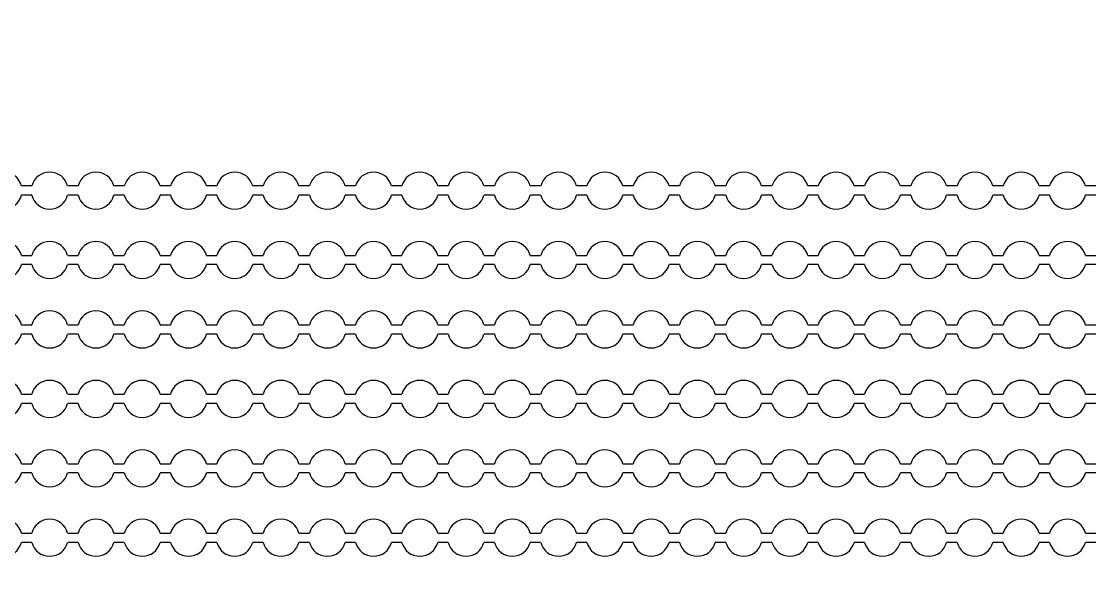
# Model space of a CAD drawing. Extents: x 4056 to 105656, y 4120 to 105720.
# Drawn here: x 64891 to 66047, y 78659 to 79257 of the extents above; entities that cross this region are included whole.
import ezdxf

# ---------------------------------------------------------------- set-up
doc = ezdxf.new("R2010")
doc.units = 13
doc.header["$MEASUREMENT"] = 0
doc.layers.add('Main Layer', color=7, linetype='Continuous', lineweight=0)

msp = doc.modelspace()

# ---------------------------------------------------------------- linework, layer by layer
for p, q in [((64902.1, 79079.2), (64890.9, 79079.2)), ((64902.1, 79069.2), (64890.9, 79069.2)), ((64952.1, 79079.2), (64940.9, 79079.2)), ((64952.1, 79069.2), (64940.9, 79069.2)), ((65002.1, 79079.2), (64990.9, 79079.2)), ((65002.1, 79069.2), (64990.9, 79069.2)), ((65052.1, 79079.2), (65040.9, 79079.2)), ((65052.1, 79069.2), (65040.9, 79069.2)), ((65102.1, 79079.2), (65090.9, 79079.2)), ((65102.1, 79069.2), (65090.9, 79069.2)), ((65152.1, 79079.2), (65140.9, 79079.2)), ((65152.1, 79069.2), (65140.9, 79069.2)), ((65202.1, 79079.2), (65190.9, 79079.2)), ((65202.1, 79069.2), (65190.9, 79069.2)), ((65252.1, 79079.2), (65240.9, 79079.2)), ((65252.1, 79069.2), (65240.9, 79069.2)), ((65302.1, 79079.2), (65290.9, 79079.2)), ((65302.1, 79069.2), (65290.9, 79069.2)), ((65352.1, 79079.2), (65340.9, 79079.2)), ((65352.1, 79069.2), (65340.9, 79069.2)), ((65402.1, 79079.2), (65390.9, 79079.2)), ((65402.1, 79069.2), (65390.9, 79069.2)), ((65452.1, 79079.2), (65440.9, 79079.2)), ((65452.1, 79069.2), (65440.9, 79069.2)), ((65502.1, 79079.2), (65490.9, 79079.2)), ((65502.1, 79069.2), (65490.9, 79069.2)), ((65552.1, 79079.2), (65540.9, 79079.2)), ((65552.1, 79069.2), (65540.9, 79069.2)), ((65602.1, 79079.2), (65590.9, 79079.2)), ((65602.1, 79069.2), (65590.9, 79069.2)), ((65652.1, 79079.2), (65640.9, 79079.2)), ((65652.1, 79069.2), (65640.9, 79069.2)), ((65702.1, 79079.2), (65690.9, 79079.2)), ((65702.1, 79069.2), (65690.9, 79069.2)), ((65752.1, 79079.2), (65740.9, 79079.2)), ((65752.1, 79069.2), (65740.9, 79069.2)), ((65802.1, 79079.2), (65790.9, 79079.2)), ((65802.1, 79069.2), (65790.9, 79069.2)), ((65852.1, 79079.2), (65840.9, 79079.2)), ((65852.1, 79069.2), (65840.9, 79069.2)), ((65902.1, 79079.2), (65890.9, 79079.2)), ((65902.1, 79069.2), (65890.9, 79069.2)), ((65952.1, 79079.2), (65940.9, 79079.2)), ((65952.1, 79069.2), (65940.9, 79069.2)), ((66002.1, 79079.2), (65990.9, 79079.2)), ((66002.1, 79069.2), (65990.9, 79069.2)), ((66052.1, 79079.2), (66040.9, 79079.2)), ((66052.1, 79069.2), (66040.9, 79069.2)), ((64890.9, 79004.2), (64902.1, 79004.2)), ((64940.9, 79004.2), (64952.1, 79004.2)), ((64990.9, 79004.2), (65002.1, 79004.2)), ((65040.9, 79004.2), (65052.1, 79004.2)), ((65090.9, 79004.2), (65102.1, 79004.2)), ((65140.9, 79004.2), (65152.1, 79004.2)), ((65190.9, 79004.2), (65202.1, 79004.2)), ((65240.9, 79004.2), (65252.1, 79004.2)), ((65290.9, 79004.2), (65302.1, 79004.2)), ((65340.9, 79004.2), (65352.1, 79004.2)), ((65390.9, 79004.2), (65402.1, 79004.2)), ((65440.9, 79004.2), (65452.1, 79004.2)), ((65490.9, 79004.2), (65502.1, 79004.2)), ((65540.9, 79004.2), (65552.1, 79004.2)), ((65590.9, 79004.2), (65602.1, 79004.2)), ((65640.9, 79004.2), (65652.1, 79004.2)), ((65690.9, 79004.2), (65702.1, 79004.2)), ((65740.9, 79004.2), (65752.1, 79004.2)), ((65790.9, 79004.2), (65802.1, 79004.2)), ((65840.9, 79004.2), (65852.1, 79004.2)), ((65890.9, 79004.2), (65902.1, 79004.2)), ((65940.9, 79004.2), (65952.1, 79004.2)), ((65990.9, 79004.2), (66002.1, 79004.2)), ((66040.9, 79004.2), (66052.1, 79004.2)), ((64902.1, 78994.2), (64890.9, 78994.2)), ((64952.1, 78994.2), (64940.9, 78994.2)), ((65002.1, 78994.2), (64990.9, 78994.2)), ((65052.1, 78994.2), (65040.9, 78994.2)), ((65102.1, 78994.2), (65090.9, 78994.2)), ((65152.1, 78994.2), (65140.9, 78994.2)), ((65202.1, 78994.2), (65190.9, 78994.2)), ((65252.1, 78994.2), (65240.9, 78994.2)), ((65302.1, 78994.2), (65290.9, 78994.2)), ((65352.1, 78994.2), (65340.9, 78994.2)), ((65402.1, 78994.2), (65390.9, 78994.2)), ((65452.1, 78994.2), (65440.9, 78994.2)), ((65502.1, 78994.2), (65490.9, 78994.2)), ((65552.1, 78994.2), (65540.9, 78994.2)), ((65602.1, 78994.2), (65590.9, 78994.2)), ((65652.1, 78994.2), (65640.9, 78994.2)), ((65702.1, 78994.2), (65690.9, 78994.2)), ((65752.1, 78994.2), (65740.9, 78994.2)), ((65802.1, 78994.2), (65790.9, 78994.2)), ((65852.1, 78994.2), (65840.9, 78994.2)), ((65902.1, 78994.2), (65890.9, 78994.2)), ((65952.1, 78994.2), (65940.9, 78994.2)), ((66002.1, 78994.2), (65990.9, 78994.2)), ((66052.1, 78994.2), (66040.9, 78994.2)), ((64890.9, 78929.2), (64902.1, 78929.2)), ((64902.1, 78919.2), (64890.9, 78919.2)), ((64940.9, 78929.2), (64952.1, 78929.2)), ((64952.1, 78919.2), (64940.9, 78919.2)), ((64990.9, 78929.2), (65002.1, 78929.2)), ((65002.1, 78919.2), (64990.9, 78919.2)), ((65040.9, 78929.2), (65052.1, 78929.2)), ((65052.1, 78919.2), (65040.9, 78919.2)), ((65090.9, 78929.2), (65102.1, 78929.2)), ((65102.1, 78919.2), (65090.9, 78919.2)), ((65140.9, 78929.2), (65152.1, 78929.2)), ((65152.1, 78919.2), (65140.9, 78919.2)), ((65190.9, 78929.2), (65202.1, 78929.2)), ((65202.1, 78919.2), (65190.9, 78919.2)), ((65240.9, 78929.2), (65252.1, 78929.2)), ((65252.1, 78919.2), (65240.9, 78919.2)), ((65290.9, 78929.2), (65302.1, 78929.2)), ((65302.1, 78919.2), (65290.9, 78919.2)), ((65340.9, 78929.2), (65352.1, 78929.2)), ((65352.1, 78919.2), (65340.9, 78919.2)), ((65390.9, 78929.2), (65402.1, 78929.2)), ((65402.1, 78919.2), (65390.9, 78919.2)), ((65440.9, 78929.2), (65452.1, 78929.2)), ((65452.1, 78919.2), (65440.9, 78919.2)), ((65490.9, 78929.2), (65502.1, 78929.2)), ((65502.1, 78919.2), (65490.9, 78919.2)), ((65540.9, 78929.2), (65552.1, 78929.2)), ((65552.1, 78919.2), (65540.9, 78919.2)), ((65590.9, 78929.2), (65602.1, 78929.2)), ((65602.1, 78919.2), (65590.9, 78919.2)), ((65640.9, 78929.2), (65652.1, 78929.2)), ((65652.1, 78919.2), (65640.9, 78919.2)), ((65690.9, 78929.2), (65702.1, 78929.2)), ((65702.1, 78919.2), (65690.9, 78919.2)), ((65740.9, 78929.2), (65752.1, 78929.2)), ((65752.1, 78919.2), (65740.9, 78919.2)), ((65790.9, 78929.2), (65802.1, 78929.2)), ((65802.1, 78919.2), (65790.9, 78919.2)), ((65840.9, 78929.2), (65852.1, 78929.2)), ((65852.1, 78919.2), (65840.9, 78919.2)), ((65890.9, 78929.2), (65902.1, 78929.2)), ((65902.1, 78919.2), (65890.9, 78919.2)), ((65940.9, 78929.2), (65952.1, 78929.2)), ((65952.1, 78919.2), (65940.9, 78919.2)), ((65990.9, 78929.2), (66002.1, 78929.2)), ((66002.1, 78919.2), (65990.9, 78919.2)), ((66040.9, 78929.2), (66052.1, 78929.2)), ((66052.1, 78919.2), (66040.9, 78919.2)), ((64890.9, 78854.2), (64902.1, 78854.2)), ((64940.9, 78854.2), (64952.1, 78854.2)), ((64990.9, 78854.2), (65002.1, 78854.2)), ((65040.9, 78854.2), (65052.1, 78854.2)), ((65090.9, 78854.2), (65102.1, 78854.2)), ((65140.9, 78854.2), (65152.1, 78854.2)), ((65190.9, 78854.2), (65202.1, 78854.2)), ((65240.9, 78854.2), (65252.1, 78854.2)), ((65290.9, 78854.2), (65302.1, 78854.2)), ((65340.9, 78854.2), (65352.1, 78854.2)), ((65390.9, 78854.2), (65402.1, 78854.2)), ((65440.9, 78854.2), (65452.1, 78854.2)), ((65490.9, 78854.2), (65502.1, 78854.2)), ((65540.9, 78854.2), (65552.1, 78854.2)), ((65590.9, 78854.2), (65602.1, 78854.2)), ((65640.9, 78854.2), (65652.1, 78854.2)), ((65690.9, 78854.2), (65702.1, 78854.2)), ((65740.9, 78854.2), (65752.1, 78854.2)), ((65790.9, 78854.2), (65802.1, 78854.2)), ((65840.9, 78854.2), (65852.1, 78854.2)), ((65890.9, 78854.2), (65902.1, 78854.2)), ((65940.9, 78854.2), (65952.1, 78854.2)), ((65990.9, 78854.2), (66002.1, 78854.2)), ((66040.9, 78854.2), (66052.1, 78854.2)), ((64902.1, 78844.2), (64890.9, 78844.2)), ((64952.1, 78844.2), (64940.9, 78844.2)), ((65002.1, 78844.2), (64990.9, 78844.2)), ((65052.1, 78844.2), (65040.9, 78844.2)), ((65102.1, 78844.2), (65090.9, 78844.2)), ((65152.1, 78844.2), (65140.9, 78844.2)), ((65202.1, 78844.2), (65190.9, 78844.2)), ((65252.1, 78844.2), (65240.9, 78844.2)), ((65302.1, 78844.2), (65290.9, 78844.2)), ((65352.1, 78844.2), (65340.9, 78844.2)), ((65402.1, 78844.2), (65390.9, 78844.2)), ((65452.1, 78844.2), (65440.9, 78844.2)), ((65502.1, 78844.2), (65490.9, 78844.2)), ((65552.1, 78844.2), (65540.9, 78844.2)), ((65602.1, 78844.2), (65590.9, 78844.2)), ((65652.1, 78844.2), (65640.9, 78844.2)), ((65702.1, 78844.2), (65690.9, 78844.2)), ((65752.1, 78844.2), (65740.9, 78844.2)), ((65802.1, 78844.2), (65790.9, 78844.2)), ((65852.1, 78844.2), (65840.9, 78844.2)), ((65902.1, 78844.2), (65890.9, 78844.2)), ((65952.1, 78844.2), (65940.9, 78844.2)), ((66002.1, 78844.2), (65990.9, 78844.2)), ((66052.1, 78844.2), (66040.9, 78844.2)), ((64890.9, 78779.2), (64902.1, 78779.2)), ((64902.1, 78769.2), (64890.9, 78769.2)), ((64940.9, 78779.2), (64952.1, 78779.2)), ((64952.1, 78769.2), (64940.9, 78769.2)), ((64990.9, 78779.2), (65002.1, 78779.2)), ((65002.1, 78769.2), (64990.9, 78769.2)), ((65040.9, 78779.2), (65052.1, 78779.2)), ((65052.1, 78769.2), (65040.9, 78769.2)), ((65090.9, 78779.2), (65102.1, 78779.2)), ((65102.1, 78769.2), (65090.9, 78769.2)), ((65140.9, 78779.2), (65152.1, 78779.2)), ((65152.1, 78769.2), (65140.9, 78769.2)), ((65190.9, 78779.2), (65202.1, 78779.2)), ((65202.1, 78769.2), (65190.9, 78769.2)), ((65240.9, 78779.2), (65252.1, 78779.2)), ((65252.1, 78769.2), (65240.9, 78769.2)), ((65290.9, 78779.2), (65302.1, 78779.2)), ((65302.1, 78769.2), (65290.9, 78769.2)), ((65340.9, 78779.2), (65352.1, 78779.2)), ((65352.1, 78769.2), (65340.9, 78769.2)), ((65390.9, 78779.2), (65402.1, 78779.2)), ((65402.1, 78769.2), (65390.9, 78769.2)), ((65440.9, 78779.2), (65452.1, 78779.2)), ((65452.1, 78769.2), (65440.9, 78769.2)), ((65490.9, 78779.2), (65502.1, 78779.2)), ((65502.1, 78769.2), (65490.9, 78769.2)), ((65540.9, 78779.2), (65552.1, 78779.2)), ((65552.1, 78769.2), (65540.9, 78769.2)), ((65590.9, 78779.2), (65602.1, 78779.2)), ((65602.1, 78769.2), (65590.9, 78769.2)), ((65640.9, 78779.2), (65652.1, 78779.2)), ((65652.1, 78769.2), (65640.9, 78769.2)), ((65690.9, 78779.2), (65702.1, 78779.2)), ((65702.1, 78769.2), (65690.9, 78769.2)), ((65740.9, 78779.2), (65752.1, 78779.2)), ((65752.1, 78769.2), (65740.9, 78769.2)), ((65790.9, 78779.2), (65802.1, 78779.2)), ((65802.1, 78769.2), (65790.9, 78769.2)), ((65840.9, 78779.2), (65852.1, 78779.2)), ((65852.1, 78769.2), (65840.9, 78769.2)), ((65890.9, 78779.2), (65902.1, 78779.2)), ((65902.1, 78769.2), (65890.9, 78769.2)), ((65940.9, 78779.2), (65952.1, 78779.2)), ((65952.1, 78769.2), (65940.9, 78769.2)), ((65990.9, 78779.2), (66002.1, 78779.2)), ((66002.1, 78769.2), (65990.9, 78769.2)), ((66040.9, 78779.2), (66052.1, 78779.2)), ((66052.1, 78769.2), (66040.9, 78769.2)), ((64890.9, 78704.2), (64902.1, 78704.2)), ((64940.9, 78704.2), (64952.1, 78704.2)), ((64990.9, 78704.2), (65002.1, 78704.2)), ((65040.9, 78704.2), (65052.1, 78704.2)), ((65090.9, 78704.2), (65102.1, 78704.2)), ((65140.9, 78704.2), (65152.1, 78704.2)), ((65190.9, 78704.2), (65202.1, 78704.2)), ((65240.9, 78704.2), (65252.1, 78704.2)), ((65290.9, 78704.2), (65302.1, 78704.2)), ((65340.9, 78704.2), (65352.1, 78704.2)), ((65390.9, 78704.2), (65402.1, 78704.2)), ((65440.9, 78704.2), (65452.1, 78704.2)), ((65490.9, 78704.2), (65502.1, 78704.2)), ((65540.9, 78704.2), (65552.1, 78704.2)), ((65590.9, 78704.2), (65602.1, 78704.2)), ((65640.9, 78704.2), (65652.1, 78704.2)), ((65690.9, 78704.2), (65702.1, 78704.2)), ((65740.9, 78704.2), (65752.1, 78704.2)), ((65790.9, 78704.2), (65802.1, 78704.2)), ((65840.9, 78704.2), (65852.1, 78704.2)), ((65890.9, 78704.2), (65902.1, 78704.2)), ((65940.9, 78704.2), (65952.1, 78704.2)), ((65990.9, 78704.2), (66002.1, 78704.2)), ((66040.9, 78704.2), (66052.1, 78704.2)), ((64902.1, 78694.2), (64890.9, 78694.2)), ((64952.1, 78694.2), (64940.9, 78694.2)), ((65002.1, 78694.2), (64990.9, 78694.2)), ((65052.1, 78694.2), (65040.9, 78694.2)), ((65102.1, 78694.2), (65090.9, 78694.2)), ((65152.1, 78694.2), (65140.9, 78694.2)), ((65202.1, 78694.2), (65190.9, 78694.2)), ((65252.1, 78694.2), (65240.9, 78694.2)), ((65302.1, 78694.2), (65290.9, 78694.2)), ((65352.1, 78694.2), (65340.9, 78694.2)), ((65402.1, 78694.2), (65390.9, 78694.2)), ((65452.1, 78694.2), (65440.9, 78694.2)), ((65502.1, 78694.2), (65490.9, 78694.2)), ((65552.1, 78694.2), (65540.9, 78694.2)), ((65602.1, 78694.2), (65590.9, 78694.2)), ((65652.1, 78694.2), (65640.9, 78694.2)), ((65702.1, 78694.2), (65690.9, 78694.2)), ((65752.1, 78694.2), (65740.9, 78694.2)), ((65802.1, 78694.2), (65790.9, 78694.2)), ((65852.1, 78694.2), (65840.9, 78694.2)), ((65902.1, 78694.2), (65890.9, 78694.2)), ((65952.1, 78694.2), (65940.9, 78694.2)), ((66002.1, 78694.2), (65990.9, 78694.2)), ((66052.1, 78694.2), (66040.9, 78694.2))]:
    msp.add_line(p, q)
at = {"lineweight": 0}
msp.add_circle((61011.6, 73976.1), 11000, dxfattribs=at)
for centre, start, end in [((64871.5, 79074.2), 14.4775, 165.5225), ((64921.5, 79074.2), 14.4775, 165.5225), ((64971.5, 79074.2), 14.4775, 165.5225), ((65021.5, 79074.2), 14.4775, 165.5225), ((65071.5, 79074.2), 14.4775, 165.5225), ((65121.5, 79074.2), 14.4775, 165.5225), ((65171.5, 79074.2), 14.4775, 165.5225), ((65221.5, 79074.2), 14.4775, 165.5225), ((65271.5, 79074.2), 14.4775, 165.5225), ((65321.5, 79074.2), 14.4775, 165.5225), ((65371.5, 79074.2), 14.4775, 165.5225), ((65421.5, 79074.2), 14.4775, 165.5225), ((65471.5, 79074.2), 14.4775, 165.5225), ((65521.5, 79074.2), 14.4775, 165.5225), ((65571.5, 79074.2), 14.4775, 165.5225), ((65621.5, 79074.2), 14.4775, 165.5225), ((65671.5, 79074.2), 14.4775, 165.5225), ((65721.5, 79074.2), 14.4775, 165.5225), ((65771.5, 79074.2), 14.4775, 165.5225), ((65821.5, 79074.2), 14.4775, 165.5225), ((65871.5, 79074.2), 14.4775, 165.5225), ((65921.5, 79074.2), 14.4775, 165.5225), ((65971.5, 79074.2), 14.4775, 165.5225), ((66021.5, 79074.2), 14.4775, 165.5225), ((64871.5, 79074.2), 194.4775, 345.5225), ((64921.5, 79074.2), 194.4775, 345.5225), ((64971.5, 79074.2), 194.4775, 345.5225), ((65021.5, 79074.2), 194.4775, 345.5225), ((65071.5, 79074.2), 194.4775, 345.5225), ((65121.5, 79074.2), 194.4775, 345.5225), ((65171.5, 79074.2), 194.4775, 345.5225), ((65221.5, 79074.2), 194.4775, 345.5225), ((65271.5, 79074.2), 194.4775, 345.5225), ((65321.5, 79074.2), 194.4775, 345.5225), ((65371.5, 79074.2), 194.4775, 345.5225), ((65421.5, 79074.2), 194.4775, 345.5225), ((65471.5, 79074.2), 194.4775, 345.5225), ((65521.5, 79074.2), 194.4775, 345.5225), ((65571.5, 79074.2), 194.4775, 345.5225), ((65621.5, 79074.2), 194.4775, 345.5225), ((65671.5, 79074.2), 194.4775, 345.5225), ((65721.5, 79074.2), 194.4775, 345.5225), ((65771.5, 79074.2), 194.4775, 345.5225), ((65821.5, 79074.2), 194.4775, 345.5225), ((65871.5, 79074.2), 194.4775, 345.5225), ((65921.5, 79074.2), 194.4775, 345.5225), ((65971.5, 79074.2), 194.4775, 345.5225), ((66021.5, 79074.2), 194.4775, 345.5225), ((64871.5, 78999.2), 14.4775, 165.5225), ((64921.5, 78999.2), 14.4775, 165.5225), ((64971.5, 78999.2), 14.4775, 165.5225), ((65021.5, 78999.2), 14.4775, 165.5225), ((65071.5, 78999.2), 14.4775, 165.5225), ((65121.5, 78999.2), 14.4775, 165.5225), ((65171.5, 78999.2), 14.4775, 165.5225), ((65221.5, 78999.2), 14.4775, 165.5225), ((65271.5, 78999.2), 14.4775, 165.5225), ((65321.5, 78999.2), 14.4775, 165.5225), ((65371.5, 78999.2), 14.4775, 165.5225), ((65421.5, 78999.2), 14.4775, 165.5225), ((65471.5, 78999.2), 14.4775, 165.5225), ((65521.5, 78999.2), 14.4775, 165.5225), ((65571.5, 78999.2), 14.4775, 165.5225), ((65621.5, 78999.2), 14.4775, 165.5225), ((65671.5, 78999.2), 14.4775, 165.5225), ((65721.5, 78999.2), 14.4775, 165.5225), ((65771.5, 78999.2), 14.4775, 165.5225), ((65821.5, 78999.2), 14.4775, 165.5225), ((65871.5, 78999.2), 14.4775, 165.5225), ((65921.5, 78999.2), 14.4775, 165.5225), ((65971.5, 78999.2), 14.4775, 165.5225), ((66021.5, 78999.2), 14.4775, 165.5225), ((64871.5, 78999.2), 194.4775, 345.5225), ((64921.5, 78999.2), 194.4775, 345.5225), ((64971.5, 78999.2), 194.4775, 345.5225), ((65021.5, 78999.2), 194.4775, 345.5225), ((65071.5, 78999.2), 194.4775, 345.5225), ((65121.5, 78999.2), 194.4775, 345.5225), ((65171.5, 78999.2), 194.4775, 345.5225), ((65221.5, 78999.2), 194.4775, 345.5225), ((65271.5, 78999.2), 194.4775, 345.5225), ((65321.5, 78999.2), 194.4775, 345.5225), ((65371.5, 78999.2), 194.4775, 345.5225), ((65421.5, 78999.2), 194.4775, 345.5225), ((65471.5, 78999.2), 194.4775, 345.5225), ((65521.5, 78999.2), 194.4775, 345.5225), ((65571.5, 78999.2), 194.4775, 345.5225), ((65621.5, 78999.2), 194.4775, 345.5225), ((65671.5, 78999.2), 194.4775, 345.5225), ((65721.5, 78999.2), 194.4775, 345.5225), ((65771.5, 78999.2), 194.4775, 345.5225), ((65821.5, 78999.2), 194.4775, 345.5225), ((65871.5, 78999.2), 194.4775, 345.5225), ((65921.5, 78999.2), 194.4775, 345.5225), ((65971.5, 78999.2), 194.4775, 345.5225), ((66021.5, 78999.2), 194.4775, 345.5225), ((64871.5, 78924.2), 14.4775, 165.5225), ((64921.5, 78924.2), 14.4775, 165.5225), ((64971.5, 78924.2), 14.4775, 165.5225), ((65021.5, 78924.2), 14.4775, 165.5225), ((65071.5, 78924.2), 14.4775, 165.5225), ((65121.5, 78924.2), 14.4775, 165.5225), ((65171.5, 78924.2), 14.4775, 165.5225), ((65221.5, 78924.2), 14.4775, 165.5225), ((65271.5, 78924.2), 14.4775, 165.5225), ((65321.5, 78924.2), 14.4775, 165.5225), ((65371.5, 78924.2), 14.4775, 165.5225), ((65421.5, 78924.2), 14.4775, 165.5225), ((65471.5, 78924.2), 14.4775, 165.5225), ((65521.5, 78924.2), 14.4775, 165.5225), ((65571.5, 78924.2), 14.4775, 165.5225), ((65621.5, 78924.2), 14.4775, 165.5225), ((65671.5, 78924.2), 14.4775, 165.5225), ((65721.5, 78924.2), 14.4775, 165.5225), ((65771.5, 78924.2), 14.4775, 165.5225), ((65821.5, 78924.2), 14.4775, 165.5225), ((65871.5, 78924.2), 14.4775, 165.5225), ((65921.5, 78924.2), 14.4775, 165.5225), ((65971.5, 78924.2), 14.4775, 165.5225), ((66021.5, 78924.2), 14.4775, 165.5225), ((64871.5, 78924.2), 194.4775, 345.5225), ((64921.5, 78924.2), 194.4775, 345.5225), ((64971.5, 78924.2), 194.4775, 345.5225), ((65021.5, 78924.2), 194.4775, 345.5225), ((65071.5, 78924.2), 194.4775, 345.5225), ((65121.5, 78924.2), 194.4775, 345.5225), ((65171.5, 78924.2), 194.4775, 345.5225), ((65221.5, 78924.2), 194.4775, 345.5225), ((65271.5, 78924.2), 194.4775, 345.5225), ((65321.5, 78924.2), 194.4775, 345.5225), ((65371.5, 78924.2), 194.4775, 345.5225), ((65421.5, 78924.2), 194.4775, 345.5225), ((65471.5, 78924.2), 194.4775, 345.5225), ((65521.5, 78924.2), 194.4775, 345.5225), ((65571.5, 78924.2), 194.4775, 345.5225), ((65621.5, 78924.2), 194.4775, 345.5225), ((65671.5, 78924.2), 194.4775, 345.5225), ((65721.5, 78924.2), 194.4775, 345.5225), ((65771.5, 78924.2), 194.4775, 345.5225), ((65821.5, 78924.2), 194.4775, 345.5225), ((65871.5, 78924.2), 194.4775, 345.5225), ((65921.5, 78924.2), 194.4775, 345.5225), ((65971.5, 78924.2), 194.4775, 345.5225), ((66021.5, 78924.2), 194.4775, 345.5225), ((64871.5, 78849.2), 14.4775, 165.5225), ((64921.5, 78849.2), 14.4775, 165.5225), ((64971.5, 78849.2), 14.4775, 165.5225), ((65021.5, 78849.2), 14.4775, 165.5225), ((65071.5, 78849.2), 14.4775, 165.5225), ((65121.5, 78849.2), 14.4775, 165.5225), ((65171.5, 78849.2), 14.4775, 165.5225), ((65221.5, 78849.2), 14.4775, 165.5225), ((65271.5, 78849.2), 14.4775, 165.5225), ((65321.5, 78849.2), 14.4775, 165.5225), ((65371.5, 78849.2), 14.4775, 165.5225), ((65421.5, 78849.2), 14.4775, 165.5225), ((65471.5, 78849.2), 14.4775, 165.5225), ((65521.5, 78849.2), 14.4775, 165.5225), ((65571.5, 78849.2), 14.4775, 165.5225), ((65621.5, 78849.2), 14.4775, 165.5225), ((65671.5, 78849.2), 14.4775, 165.5225), ((65721.5, 78849.2), 14.4775, 165.5225), ((65771.5, 78849.2), 14.4775, 165.5225), ((65821.5, 78849.2), 14.4775, 165.5225), ((65871.5, 78849.2), 14.4775, 165.5225), ((65921.5, 78849.2), 14.4775, 165.5225), ((65971.5, 78849.2), 14.4775, 165.5225), ((66021.5, 78849.2), 14.4775, 165.5225), ((64871.5, 78849.2), 194.4775, 345.5225), ((64921.5, 78849.2), 194.4775, 345.5225), ((64971.5, 78849.2), 194.4775, 345.5225), ((65021.5, 78849.2), 194.4775, 345.5225), ((65071.5, 78849.2), 194.4775, 345.5225), ((65121.5, 78849.2), 194.4775, 345.5225), ((65171.5, 78849.2), 194.4775, 345.5225), ((65221.5, 78849.2), 194.4775, 345.5225), ((65271.5, 78849.2), 194.4775, 345.5225), ((65321.5, 78849.2), 194.4775, 345.5225), ((65371.5, 78849.2), 194.4775, 345.5225), ((65421.5, 78849.2), 194.4775, 345.5225), ((65471.5, 78849.2), 194.4775, 345.5225), ((65521.5, 78849.2), 194.4775, 345.5225), ((65571.5, 78849.2), 194.4775, 345.5225), ((65621.5, 78849.2), 194.4775, 345.5225), ((65671.5, 78849.2), 194.4775, 345.5225), ((65721.5, 78849.2), 194.4775, 345.5225), ((65771.5, 78849.2), 194.4775, 345.5225), ((65821.5, 78849.2), 194.4775, 345.5225), ((65871.5, 78849.2), 194.4775, 345.5225), ((65921.5, 78849.2), 194.4775, 345.5225), ((65971.5, 78849.2), 194.4775, 345.5225), ((66021.5, 78849.2), 194.4775, 345.5225), ((64871.5, 78774.2), 14.4775, 165.5225), ((64921.5, 78774.2), 14.4775, 165.5225), ((64971.5, 78774.2), 14.4775, 165.5225), ((65021.5, 78774.2), 14.4775, 165.5225), ((65071.5, 78774.2), 14.4775, 165.5225), ((65121.5, 78774.2), 14.4775, 165.5225), ((65171.5, 78774.2), 14.4775, 165.5225), ((65221.5, 78774.2), 14.4775, 165.5225), ((65271.5, 78774.2), 14.4775, 165.5225), ((65321.5, 78774.2), 14.4775, 165.5225), ((65371.5, 78774.2), 14.4775, 165.5225), ((65421.5, 78774.2), 14.4775, 165.5225), ((65471.5, 78774.2), 14.4775, 165.5225), ((65521.5, 78774.2), 14.4775, 165.5225), ((65571.5, 78774.2), 14.4775, 165.5225), ((65621.5, 78774.2), 14.4775, 165.5225), ((65671.5, 78774.2), 14.4775, 165.5225), ((65721.5, 78774.2), 14.4775, 165.5225), ((65771.5, 78774.2), 14.4775, 165.5225), ((65821.5, 78774.2), 14.4775, 165.5225), ((65871.5, 78774.2), 14.4775, 165.5225), ((65921.5, 78774.2), 14.4775, 165.5225), ((65971.5, 78774.2), 14.4775, 165.5225), ((66021.5, 78774.2), 14.4775, 165.5225), ((64871.5, 78774.2), 194.4775, 345.5225), ((64921.5, 78774.2), 194.4775, 345.5225), ((64971.5, 78774.2), 194.4775, 345.5225), ((65021.5, 78774.2), 194.4775, 345.5225), ((65071.5, 78774.2), 194.4775, 345.5225), ((65121.5, 78774.2), 194.4775, 345.5225), ((65171.5, 78774.2), 194.4775, 345.5225), ((65221.5, 78774.2), 194.4775, 345.5225), ((65271.5, 78774.2), 194.4775, 345.5225), ((65321.5, 78774.2), 194.4775, 345.5225), ((65371.5, 78774.2), 194.4775, 345.5225), ((65421.5, 78774.2), 194.4775, 345.5225), ((65471.5, 78774.2), 194.4775, 345.5225), ((65521.5, 78774.2), 194.4775, 345.5225), ((65571.5, 78774.2), 194.4775, 345.5225), ((65621.5, 78774.2), 194.4775, 345.5225), ((65671.5, 78774.2), 194.4775, 345.5225), ((65721.5, 78774.2), 194.4775, 345.5225), ((65771.5, 78774.2), 194.4775, 345.5225), ((65821.5, 78774.2), 194.4775, 345.5225), ((65871.5, 78774.2), 194.4775, 345.5225), ((65921.5, 78774.2), 194.4775, 345.5225), ((65971.5, 78774.2), 194.4775, 345.5225), ((66021.5, 78774.2), 194.4775, 345.5225), ((64871.5, 78699.2), 14.4775, 165.5225), ((64921.5, 78699.2), 14.4775, 165.5225), ((64971.5, 78699.2), 14.4775, 165.5225), ((65021.5, 78699.2), 14.4775, 165.5225), ((65071.5, 78699.2), 14.4775, 165.5225), ((65121.5, 78699.2), 14.4775, 165.5225), ((65171.5, 78699.2), 14.4775, 165.5225), ((65221.5, 78699.2), 14.4775, 165.5225), ((65271.5, 78699.2), 14.4775, 165.5225), ((65321.5, 78699.2), 14.4775, 165.5225), ((65371.5, 78699.2), 14.4775, 165.5225), ((65421.5, 78699.2), 14.4775, 165.5225), ((65471.5, 78699.2), 14.4775, 165.5225), ((65521.5, 78699.2), 14.4775, 165.5225), ((65571.5, 78699.2), 14.4775, 165.5225), ((65621.5, 78699.2), 14.4775, 165.5225), ((65671.5, 78699.2), 14.4775, 165.5225), ((65721.5, 78699.2), 14.4775, 165.5225), ((65771.5, 78699.2), 14.4775, 165.5225), ((65821.5, 78699.2), 14.4775, 165.5225), ((65871.5, 78699.2), 14.4775, 165.5225), ((65921.5, 78699.2), 14.4775, 165.5225), ((65971.5, 78699.2), 14.4775, 165.5225), ((66021.5, 78699.2), 14.4775, 165.5225), ((64871.5, 78699.2), 194.4775, 345.5225), ((64921.5, 78699.2), 194.4775, 345.5225), ((64971.5, 78699.2), 194.4775, 345.5225), ((65021.5, 78699.2), 194.4775, 345.5225), ((65071.5, 78699.2), 194.4775, 345.5225), ((65121.5, 78699.2), 194.4775, 345.5225), ((65171.5, 78699.2), 194.4775, 345.5225), ((65221.5, 78699.2), 194.4775, 345.5225), ((65271.5, 78699.2), 194.4775, 345.5225), ((65321.5, 78699.2), 194.4775, 345.5225), ((65371.5, 78699.2), 194.4775, 345.5225), ((65421.5, 78699.2), 194.4775, 345.5225), ((65471.5, 78699.2), 194.4775, 345.5225), ((65521.5, 78699.2), 194.4775, 345.5225), ((65571.5, 78699.2), 194.4775, 345.5225), ((65621.5, 78699.2), 194.4775, 345.5225), ((65671.5, 78699.2), 194.4775, 345.5225), ((65721.5, 78699.2), 194.4775, 345.5225), ((65771.5, 78699.2), 194.4775, 345.5225), ((65821.5, 78699.2), 194.4775, 345.5225), ((65871.5, 78699.2), 194.4775, 345.5225), ((65921.5, 78699.2), 194.4775, 345.5225), ((65971.5, 78699.2), 194.4775, 345.5225), ((66021.5, 78699.2), 194.4775, 345.5225)]:
    msp.add_arc(centre, 20, start, end)
at = {"layer": 'Main Layer'}
msp.add_circle((54856, 54920.5), 50800, dxfattribs=at)

doc.saveas('drawing.dxf')
